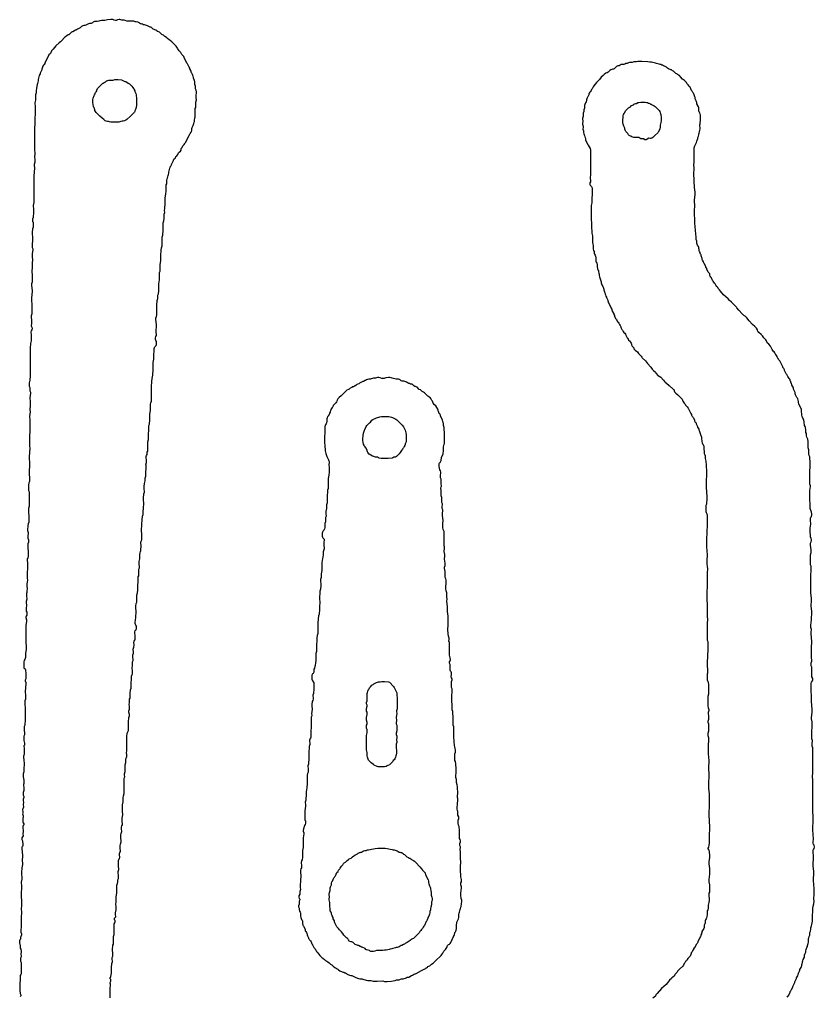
# Model space of a CAD drawing. Header units: metres. Extents: x 0 to 201, y 24 to 297.
# Drawn here: x 53.8 to 110.5, y 63.3 to 133 of the extents above; entities that cross this region are included whole.
import ezdxf

# ---------------------------------------------------------------- set-up
doc = ezdxf.new("R2010")
doc.units = ezdxf.units.M

msp = doc.modelspace()

# ---------------------------------------------------------------- linework, layer by layer
for points in [[(60.261, 63.246), (60.261, 63.394), (60.261, 63.902), (60.283, 64.135), (60.283, 64.22), (60.261, 64.283), (60.261, 64.347), (60.304, 64.431), (60.325, 64.495), (60.304, 64.558), (60.261, 64.601), (60.261, 64.685), (60.304, 64.728), (60.325, 64.77), (60.346, 64.876), (60.367, 65.003), (60.367, 65.384), (60.389, 65.68), (60.431, 65.807), (60.41, 66.04), (60.41, 66.125), (60.452, 66.209), (60.452, 66.4), (60.431, 66.675), (60.452, 66.992), (60.494, 67.077), (60.515, 67.141), (60.515, 67.627), (60.558, 67.754), (60.558, 68.516), (60.6, 68.601), (60.621, 68.665), (60.621, 68.749), (60.579, 68.813), (60.579, 68.919), (60.621, 68.961), (60.664, 69.025), (60.642, 69.215), (60.642, 69.342), (60.664, 69.406), (60.706, 69.511), (60.706, 69.723), (60.664, 69.913), (60.706, 70.062), (60.706, 70.443), (60.748, 70.718), (60.748, 71.289), (60.791, 71.395), (60.812, 71.522), (60.812, 71.649), (60.854, 71.755), (60.854, 71.882), (60.833, 72.242), (60.875, 72.39), (60.854, 72.665), (60.854, 72.75), (60.854, 73.004), (60.854, 73.046), (60.939, 73.194), (60.96, 73.258), (60.939, 73.469), (60.939, 73.533), (60.96, 73.596), (61.002, 73.681), (60.981, 73.935), (60.981, 74.105), (61.002, 74.21), (61.045, 74.358), (61.023, 74.718), (61.023, 74.867), (61.045, 74.951), (61.087, 75.036), (61.108, 75.099), (61.087, 75.29), (61.087, 75.417), (61.108, 75.501), (61.151, 75.586), (61.129, 75.882), (61.129, 76.052), (61.172, 76.285), (61.151, 76.56), (61.151, 76.729), (61.151, 76.941), (61.151, 77.004), (61.193, 77.216), (61.193, 77.512), (61.214, 77.66), (61.256, 77.809), (61.277, 78.084), (61.256, 78.317), (61.256, 78.465), (61.277, 78.909), (61.32, 78.994), (61.299, 79.142), (61.299, 79.227), (61.341, 79.375), (61.341, 79.862), (61.383, 80.031), (61.383, 80.285), (61.426, 80.391), (61.447, 80.454), (61.447, 80.581), (61.426, 80.73), (61.468, 80.835), (61.468, 81.005), (61.447, 81.365), (61.468, 81.915), (61.489, 82.105), (61.51, 82.169), (61.553, 82.254), (61.574, 82.317), (61.574, 82.91), (61.595, 83.227), (61.637, 83.354), (61.637, 83.46), (61.595, 83.608), (61.595, 83.714), (61.637, 83.82), (61.637, 83.989), (61.616, 84.18), (61.658, 84.286), (61.658, 84.54), (61.701, 84.624), (61.701, 84.942), (61.722, 85.217), (61.764, 85.323), (61.764, 85.725), (61.764, 85.788), (61.785, 85.873), (61.785, 86.191), (61.828, 86.296), (61.849, 86.36), (61.849, 86.529), (61.828, 86.783), (61.87, 86.931), (61.87, 87.207), (61.913, 87.312), (61.891, 87.609), (61.891, 87.715), (61.934, 87.82), (61.934, 87.905), (61.913, 88.117), (61.955, 88.244), (61.976, 88.392), (61.976, 88.434), (61.955, 88.582), (61.976, 88.688), (62.018, 88.752), (62.039, 88.815), (62.039, 89.006), (62.018, 89.344), (62.061, 89.429), (62.103, 89.471), (62.124, 89.514), (62.145, 89.577), (62.145, 89.747), (62.103, 89.81), (62.082, 89.874), (62.061, 89.937), (62.061, 90.001), (62.061, 90.064), (62.082, 90.149), (62.103, 90.382), (62.124, 90.763), (62.103, 91.08), (62.103, 91.165), (62.124, 91.355), (62.166, 91.461), (62.166, 91.948), (62.209, 92.117), (62.23, 92.35), (62.23, 92.689), (62.272, 92.858), (62.272, 93.028), (62.272, 93.091), (62.272, 93.154), (62.272, 93.218), (62.272, 93.26), (62.315, 93.345), (62.315, 93.811), (62.357, 93.916), (62.336, 94.255), (62.336, 94.361), (62.378, 94.552), (62.378, 94.848), (62.399, 94.975), (62.442, 95.081), (62.463, 95.144), (62.484, 95.504), (62.463, 95.673), (62.463, 95.737), (62.484, 95.822), (62.526, 95.906), (62.526, 96.033), (62.526, 96.224), (62.526, 96.308), (62.505, 96.562), (62.526, 97.007), (62.547, 97.324), (62.569, 97.599), (62.611, 97.705), (62.611, 97.938), (62.653, 98.15), (62.674, 98.51), (62.653, 98.764), (62.653, 98.87), (62.674, 99.187), (62.717, 99.314), (62.696, 99.589), (62.696, 99.716), (62.717, 99.928), (62.759, 100.118), (62.759, 100.309), (62.801, 100.436), (62.823, 100.563), (62.844, 101.156), (62.844, 101.198), (62.823, 101.261), (62.865, 101.431), (62.865, 101.515), (62.844, 101.854), (62.865, 101.918), (62.907, 102.002), (62.907, 102.15), (62.95, 102.235), (62.95, 102.891), (62.992, 103.06), (62.992, 103.441), (63.034, 103.717), (63.034, 104.055), (63.077, 104.161), (63.098, 104.457), (63.098, 104.86), (63.14, 105.135), (63.14, 105.579), (63.161, 105.685), (63.204, 105.791), (63.225, 106.236), (63.225, 106.828), (63.246, 107.209), (63.267, 107.421), (63.309, 107.654), (63.331, 108.056), (63.331, 108.543), (63.373, 108.797), (63.373, 109.178), (63.415, 109.305), (63.415, 109.559), (63.436, 109.622), (63.458, 109.665), (63.5, 109.728), (63.542, 109.77), (63.563, 109.834), (63.563, 110.045), (63.521, 110.13), (63.5, 110.194), (63.5, 110.321), (63.521, 110.405), (63.563, 110.469), (63.563, 110.553), (63.542, 110.723), (63.563, 111.231), (63.521, 111.633), (63.521, 111.718), (63.563, 111.823), (63.585, 111.95), (63.606, 112.268), (63.606, 112.628), (63.627, 112.966), (63.669, 113.115), (63.669, 113.347), (63.712, 113.453), (63.733, 113.665), (63.733, 114.173), (63.775, 114.448), (63.775, 114.745), (63.796, 114.977), (63.839, 115.062), (63.839, 115.528), (63.881, 115.824), (63.881, 116.184), (63.902, 116.565), (63.923, 116.734), (63.966, 116.882), (63.966, 117.369), (63.987, 117.496), (64.029, 117.623), (64.05, 117.983), (64.05, 118.512), (64.093, 118.66), (64.114, 118.83), (64.114, 119.126), (64.156, 119.253), (64.135, 119.401), (64.177, 119.528), (64.198, 119.888), (64.198, 120.29), (64.241, 120.565), (64.262, 120.798), (64.262, 121.116), (64.262, 121.179), (64.262, 121.221), (64.304, 121.285), (64.304, 121.56), (64.326, 121.645), (64.347, 121.708), (64.389, 121.793), (64.41, 121.878), (64.431, 121.962), (64.453, 122.047), (64.453, 122.132), (64.474, 122.216), (64.495, 122.322), (64.516, 122.407), (64.537, 122.47), (64.558, 122.513), (64.601, 122.555), (64.643, 122.64), (64.643, 122.682), (64.791, 122.957), (64.791, 122.999), (64.812, 123.042), (64.918, 123.148), (64.96, 123.232), (65.024, 123.296), (65.087, 123.38), (65.109, 123.444), (65.151, 123.507), (65.193, 123.55), (65.278, 123.613), (65.32, 123.698), (65.341, 123.761), (65.341, 123.804), (65.363, 123.846), (65.405, 123.888), (65.447, 123.994), (65.553, 124.1), (65.596, 124.164), (65.617, 124.227), (65.659, 124.269), (65.892, 124.756), (65.934, 124.799), (65.955, 124.862), (65.998, 124.904), (66.019, 124.968), (66.061, 125.01), (66.103, 125.095), (66.103, 125.243), (66.125, 125.307), (66.146, 125.37), (66.188, 125.455), (66.209, 125.518), (66.23, 125.603), (66.252, 125.688), (66.273, 125.751), (66.273, 125.857), (66.315, 125.942), (66.336, 126.069), (66.336, 126.661), (66.379, 126.746), (66.379, 127.127), (66.421, 127.296), (66.4, 127.444), (66.4, 127.529), (66.421, 127.847), (66.4, 127.974), (66.358, 128.079), (66.358, 128.249), (66.315, 128.376), (66.315, 128.588), (66.273, 128.651), (66.273, 128.693), (66.23, 128.757), (66.209, 128.82), (66.209, 128.884), (66.188, 128.969), (66.167, 129.032), (66.146, 129.095), (66.103, 129.18), (66.061, 129.222), (66.04, 129.286), (66.04, 129.328), (65.998, 129.392), (65.998, 129.434), (65.955, 129.498), (65.955, 129.54), (65.913, 129.625), (65.871, 129.667), (65.786, 129.857), (65.744, 129.9), (65.553, 130.302), (65.511, 130.365), (65.447, 130.45), (65.384, 130.514), (65.363, 130.577), (65.299, 130.662), (65.193, 130.768), (65.13, 130.852), (65.087, 130.916), (65.066, 130.979), (65.024, 131.043), (64.982, 131.106), (64.664, 131.424), (64.558, 131.508), (64.474, 131.572), (64.368, 131.657), (64.283, 131.72), (64.177, 131.805), (64.072, 131.889), (64.008, 131.911), (63.944, 131.953), (63.796, 132.101), (63.669, 132.165), (63.627, 132.165), (63.585, 132.207), (63.521, 132.249), (63.331, 132.334), (63.288, 132.376), (63.204, 132.44), (63.161, 132.461), (63.119, 132.461), (62.928, 132.567), (62.865, 132.588), (62.78, 132.609), (62.717, 132.63), (62.653, 132.63), (62.59, 132.673), (62.547, 132.673), (62.484, 132.715), (62.442, 132.715), (62.294, 132.8), (62.23, 132.821), (62.124, 132.842), (62.039, 132.842), (61.955, 132.884), (61.849, 132.905), (61.595, 132.884), (61.447, 132.884), (61.341, 132.948), (61.277, 132.969), (61.108, 132.969), (60.96, 133.011), (60.918, 133.011), (60.791, 132.99), (60.685, 132.948), (60.642, 132.948), (60.558, 132.969), (60.452, 133.011), (60.325, 133.011), (60.071, 132.99), (59.88, 132.948), (59.648, 132.948), (59.542, 132.927), (59.457, 132.884), (59.351, 132.863), (59.161, 132.863), (59.097, 132.842), (59.055, 132.821), (59.013, 132.779), (58.97, 132.757), (58.907, 132.736), (58.801, 132.736), (58.716, 132.715), (58.526, 132.609), (58.462, 132.588), (58.399, 132.588), (58.314, 132.567), (58.23, 132.524), (58.124, 132.419), (57.975, 132.355), (57.933, 132.313), (57.87, 132.27), (57.827, 132.249), (57.785, 132.249), (57.594, 132.143), (57.552, 132.143), (57.51, 132.122), (57.319, 131.932), (57.256, 131.911), (57.192, 131.868), (57.087, 131.784), (57.002, 131.72), (56.811, 131.508), (56.727, 131.424), (56.621, 131.36), (56.388, 131.127), (56.303, 131.022), (56.197, 130.895), (56.092, 130.768), (56.07, 130.704), (56.028, 130.662), (56.007, 130.598), (55.901, 130.493), (55.859, 130.429), (55.605, 129.921), (55.605, 129.879), (55.562, 129.794), (55.52, 129.752), (55.478, 129.688), (55.435, 129.603), (55.414, 129.54), (55.393, 129.476), (55.393, 129.434), (55.372, 129.371), (55.266, 129.18), (55.266, 129.138), (55.224, 129.074), (55.203, 129.011), (55.181, 128.926), (55.16, 128.841), (55.139, 128.736), (55.139, 128.63), (55.118, 128.545), (55.076, 128.46), (55.054, 128.376), (55.033, 128.249), (55.012, 128.101), (54.991, 127.953), (54.991, 127.783), (54.949, 127.635), (54.949, 127.55), (54.949, 127.487), (54.949, 127.254), (54.906, 127.063), (54.928, 126.788), (54.928, 126.619), (54.906, 125.624), (54.864, 125.222), (54.864, 123.677), (54.906, 123.529), (54.906, 123.38), (54.864, 123.275), (54.885, 122.978), (54.885, 122.851), (54.843, 122.682), (54.843, 122.618), (54.864, 122.407), (54.822, 121.856), (54.822, 119.973), (54.779, 119.74), (54.8, 119.465), (54.8, 119.274), (54.779, 118.893), (54.737, 118.766), (54.737, 118.618), (54.779, 118.554), (54.779, 118.491), (54.779, 118.427), (54.779, 118.195), (54.737, 118.089), (54.716, 117.835), (54.716, 117.729), (54.737, 117.496), (54.716, 116.755), (54.758, 116.65), (54.758, 116.586), (54.716, 116.332), (54.716, 116.141), (54.737, 115.824), (54.695, 115.718), (54.716, 115.464), (54.716, 115.337), (54.673, 115.062), (54.695, 114.766), (54.695, 114.596), (54.695, 114.342), (54.695, 114.279), (54.652, 114.152), (54.652, 114.046), (54.695, 113.686), (54.695, 113.623), (54.652, 113.157), (54.652, 113.009), (54.673, 112.67), (54.673, 112.078), (54.673, 112.035), (54.631, 111.887), (54.652, 111.485), (54.652, 111.337), (54.631, 111.167), (54.673, 111.061), (54.695, 110.956), (54.673, 110.871), (54.631, 110.807), (54.61, 110.723), (54.61, 110.659), (54.631, 110.575), (54.631, 110.278), (54.631, 110.109), (54.589, 109.918), (54.568, 109.58), (54.568, 109.537), (54.568, 109.135), (54.568, 109.072), (54.568, 108.267), (54.568, 108.183), (54.568, 108.119), (54.568, 107.611), (54.547, 107.294), (54.504, 107.188), (54.483, 107.103), (54.483, 106.87), (54.547, 106.765), (54.547, 106.532), (54.589, 106.447), (54.589, 106.362), (54.547, 106.024), (54.568, 105.749), (54.568, 105.706), (54.568, 105.41), (54.547, 105.241), (54.547, 105.198), (54.568, 105.029), (54.525, 104.69), (54.547, 104.457), (54.547, 104.288), (54.547, 103.844), (54.547, 103.653), (54.504, 103.293), (54.504, 103.251), (54.525, 103.103), (54.504, 102.574), (54.547, 102.447), (54.547, 102.404), (54.504, 102.171), (54.483, 101.769), (54.483, 101.663), (54.525, 101.473), (54.525, 101.367), (54.483, 100.626), (54.504, 100.288), (54.504, 100.076), (54.462, 99.97), (54.441, 99.822), (54.441, 99.42), (54.483, 99.335), (54.483, 98.996), (54.483, 98.467), (54.483, 98.298), (54.441, 98.15), (54.462, 97.303), (54.462, 97.155), (54.419, 97.049), (54.398, 96.922), (54.377, 96.605), (54.377, 96.562), (54.419, 96.435), (54.398, 96.118), (54.398, 96.033), (54.441, 95.906), (54.441, 95.737), (54.398, 95.61), (54.419, 94.784), (54.419, 94.678), (54.398, 94.615), (54.356, 94.552), (54.377, 94.149), (54.377, 94.001), (54.377, 93.768), (54.356, 93.662), (54.356, 93.239), (54.356, 93.197), (54.377, 93.006), (54.356, 92.9), (54.314, 92.752), (54.314, 92.583), (54.356, 92.456), (54.356, 92.392), (54.335, 92.287), (54.335, 92.16), (54.292, 92.075), (54.292, 91.906), (54.314, 91.673), (54.271, 91.504), (54.271, 91.398), (54.292, 91.292), (54.292, 91.228), (54.271, 91.038), (54.271, 90.826), (54.314, 90.742), (54.335, 90.678), (54.335, 90.593), (54.314, 90.53), (54.271, 90.466), (54.25, 90.403), (54.25, 90.361), (54.292, 90.212), (54.292, 90.085), (54.25, 89.831), (54.25, 89.662), (54.25, 89.429), (54.25, 89.26), (54.25, 89.006), (54.25, 88.815), (54.271, 88.096), (54.229, 87.82), (54.229, 87.524), (54.208, 87.439), (54.187, 87.376), (54.144, 87.291), (54.123, 87.207), (54.102, 87.08), (54.102, 86.826), (54.123, 86.783), (54.208, 86.699), (54.229, 86.635), (54.25, 86.339), (54.25, 86), (54.208, 85.894), (54.208, 85.852), (54.25, 85.725), (54.25, 85.662), (54.208, 85.069), (54.229, 84.836), (54.229, 84.794), (54.229, 84.603), (54.229, 84.54), (54.187, 84.413), (54.208, 83.672), (54.208, 83.566), (54.208, 83.185), (54.208, 83.121), (54.187, 82.677), (54.144, 82.592), (54.144, 82.444), (54.166, 82), (54.123, 81.915), (54.123, 81.597), (54.166, 81.407), (54.166, 81.259), (54.123, 81.216), (54.144, 81.026), (54.144, 80.962), (54.144, 80.751), (54.144, 80.603), (54.102, 80.539), (54.081, 80.476), (54.081, 80.37), (54.123, 80.243), (54.144, 79.904), (54.144, 79.798), (54.102, 79.692), (54.102, 79.354), (54.06, 79.227), (54.06, 78.994), (54.102, 78.761), (54.102, 78.592), (54.102, 78.528), (54.081, 78.465), (54.102, 78.168), (54.102, 78.02), (54.06, 77.893), (54.06, 77.703), (54.102, 77.597), (54.102, 77.534), (54.06, 77.406), (54.06, 77.322), (54.081, 77.174), (54.06, 77.025), (54.081, 76.835), (54.038, 76.729), (54.017, 76.666), (54.038, 76.475), (54.038, 76.433), (54.017, 76.369), (54.06, 76.221), (54.038, 75.967), (54.038, 75.798), (54.06, 75.713), (54.102, 75.65), (54.102, 75.586), (54.06, 75.523), (54.038, 75.459), (54.06, 75.078), (54.038, 74.972), (54.038, 74.93), (54.06, 74.803), (53.975, 74.655), (53.975, 74.528), (54.017, 74.443), (54.038, 74.168), (54.038, 74.105), (54.017, 74.041), (53.975, 73.977), (53.975, 73.872), (54.017, 73.406), (54.017, 73.279), (53.996, 73.11), (54.017, 72.75), (53.975, 72.517), (53.954, 72.178), (53.975, 71.713), (53.933, 71.501), (53.954, 71.205), (53.954, 71.056), (53.911, 70.739), (53.911, 70.464), (53.954, 70.168), (53.954, 70.019), (53.954, 69.765), (53.933, 69.659), (53.933, 69.596), (53.954, 69.363), (53.911, 68.982), (53.911, 68.855), (53.933, 68.622), (53.933, 68.368), (53.933, 68.263), (53.89, 68.114), (53.89, 67.924), (53.954, 67.818), (53.954, 67.733), (53.933, 67.67), (53.89, 67.606), (53.869, 67.543), (53.869, 67.437), (53.827, 67.373), (53.806, 67.31), (53.806, 67.162), (53.827, 67.056), (53.848, 66.992), (53.848, 66.929), (53.848, 66.781), (53.89, 66.717), (53.911, 66.548), (53.89, 66.336), (53.911, 66.23), (53.911, 66.167), (53.869, 66.061), (53.869, 65.849), (53.911, 65.765), (53.911, 65.532), (53.911, 65.045), (53.911, 64.96), (53.89, 64.897), (53.848, 64.834), (53.827, 63.966), (53.827, 63.754), (53.848, 63.563), (53.89, 63.458), (53.89, 63.394), (53.848, 63.331)], [(108.543, 63.288), (108.585, 63.352), (108.627, 63.394), (108.754, 63.648), (108.754, 63.691), (108.797, 63.733), (108.818, 63.796), (108.86, 63.839), (108.945, 64.008), (108.945, 64.05), (109.072, 64.283), (109.093, 64.347), (109.093, 64.389), (109.22, 64.622), (109.22, 64.664), (109.305, 64.812), (109.326, 64.897), (109.326, 64.939), (109.347, 65.003), (109.432, 65.151), (109.453, 65.215), (109.453, 65.257), (109.537, 65.405), (109.559, 65.468), (109.58, 65.553), (109.601, 65.617), (109.622, 65.68), (109.643, 65.744), (109.643, 65.807), (109.665, 65.892), (109.686, 65.977), (109.728, 66.04), (109.728, 66.082), (109.77, 66.146), (109.791, 66.209), (109.791, 66.294), (109.813, 66.358), (109.855, 66.442), (109.876, 66.506), (109.876, 66.59), (109.897, 66.696), (109.918, 66.76), (109.94, 66.823), (109.982, 66.908), (110.003, 66.971), (110.024, 67.056), (110.045, 67.12), (110.067, 67.204), (110.067, 67.458), (110.088, 67.522), (110.109, 67.606), (110.151, 67.712), (110.172, 67.797), (110.172, 67.903), (110.215, 68.008), (110.236, 68.135), (110.236, 68.241), (110.278, 68.368), (110.299, 68.474), (110.321, 68.601), (110.342, 68.707), (110.342, 69.151), (110.384, 69.363), (110.384, 69.617), (110.405, 69.787), (110.448, 69.956), (110.469, 70.168), (110.448, 70.273), (110.448, 70.337), (110.469, 70.612), (110.469, 70.993), (110.469, 71.035), (110.426, 71.607), (110.448, 72.2), (110.448, 72.284), (110.405, 72.644), (110.405, 72.75), (110.426, 73.194), (110.405, 73.766), (110.426, 73.829), (110.469, 73.893), (110.49, 73.999), (110.469, 74.126), (110.426, 74.189), (110.405, 74.274), (110.405, 74.38), (110.426, 74.549), (110.384, 75.226), (110.384, 75.374), (110.405, 75.84), (110.363, 76.856), (110.363, 77.025), (110.384, 78.74), (110.342, 79.058), (110.363, 79.269), (110.363, 79.439), (110.363, 79.883), (110.363, 80.031), (110.363, 80.666), (110.363, 81.068), (110.321, 81.195), (110.321, 81.322), (110.342, 81.597), (110.299, 81.724), (110.299, 81.873), (110.321, 82.931), (110.278, 83.143), (110.278, 83.227), (110.321, 83.587), (110.321, 83.841), (110.278, 84.37), (110.257, 85.513), (110.257, 85.662), (110.278, 85.746), (110.342, 85.852), (110.363, 85.915), (110.363, 86.021), (110.299, 86.127), (110.299, 86.826), (110.257, 86.931), (110.257, 87.122), (110.299, 87.249), (110.299, 87.334), (110.278, 87.524), (110.278, 88.138), (110.278, 88.201), (110.299, 88.667), (110.257, 89.196), (110.257, 89.323), (110.278, 89.514), (110.236, 89.662), (110.236, 89.81), (110.278, 90.212), (110.299, 90.763), (110.299, 90.826), (110.257, 91.165), (110.278, 91.609), (110.278, 91.715), (110.236, 92.117), (110.236, 92.35), (110.236, 92.922), (110.236, 93.07), (110.257, 94.022), (110.215, 94.128), (110.215, 94.319), (110.215, 94.742), (110.215, 94.827), (110.257, 94.996), (110.257, 95.186), (110.215, 95.525), (110.215, 95.673), (110.257, 95.758), (110.278, 95.864), (110.278, 95.906), (110.257, 96.012), (110.215, 96.118), (110.194, 96.562), (110.194, 96.732), (110.236, 97.028), (110.215, 97.303), (110.215, 97.451), (110.236, 97.515), (110.278, 97.578), (110.299, 97.684), (110.299, 97.769), (110.278, 97.875), (110.257, 97.959), (110.215, 98.065), (110.194, 98.15), (110.172, 99.102), (110.172, 99.42), (110.215, 99.716), (110.215, 99.758), (110.172, 99.885), (110.172, 100.478), (110.194, 101.452), (110.172, 101.748), (110.151, 101.833), (110.109, 101.918), (110.088, 102.044), (110.088, 102.32), (110.045, 102.468), (110.045, 102.912), (110.024, 103.082), (109.94, 103.23), (109.918, 103.314), (109.918, 103.484), (109.876, 103.569), (109.876, 103.759), (109.855, 103.907), (109.834, 103.992), (109.791, 104.055), (109.77, 104.14), (109.749, 104.225), (109.749, 104.331), (109.728, 104.436), (109.707, 104.521), (109.665, 104.584), (109.643, 104.648), (109.622, 104.712), (109.601, 104.796), (109.58, 104.881), (109.559, 105.029), (109.559, 105.198), (109.537, 105.262), (109.389, 105.537), (109.368, 105.6), (109.347, 105.706), (109.347, 105.77), (109.326, 105.876), (109.305, 105.96), (109.284, 106.003), (109.241, 106.045), (109.22, 106.108), (109.178, 106.151), (109.135, 106.236), (109.114, 106.32), (109.114, 106.405), (109.093, 106.468), (108.987, 106.659), (108.987, 106.722), (108.966, 106.786), (108.881, 106.934), (108.881, 106.976), (108.86, 107.04), (108.797, 107.146), (108.797, 107.188), (108.754, 107.251), (108.754, 107.294), (108.733, 107.357), (108.691, 107.421), (108.627, 107.484), (108.585, 107.548), (108.522, 107.696), (108.479, 107.738), (108.352, 107.992), (108.352, 108.035), (108.31, 108.119), (108.267, 108.162), (108.246, 108.204), (108.246, 108.246), (108.077, 108.585), (108.013, 108.67), (107.971, 108.712), (107.929, 108.775), (107.908, 108.839), (107.865, 108.881), (107.823, 108.987), (107.781, 109.051), (107.738, 109.114), (107.696, 109.178), (107.654, 109.241), (107.611, 109.305), (107.548, 109.368), (107.463, 109.474), (107.357, 109.707), (107.23, 109.855), (107.124, 109.961), (107.061, 110.109), (107.019, 110.172), (106.87, 110.321), (106.786, 110.448), (106.701, 110.553), (106.532, 110.702), (106.447, 110.786), (106.426, 110.829), (106.426, 110.871), (106.362, 110.998), (106.236, 111.125), (106.066, 111.273), (105.833, 111.527), (105.664, 111.739), (105.537, 111.866), (105.452, 111.908), (105.346, 112.014), (105.093, 112.289), (104.965, 112.459), (104.923, 112.501), (104.669, 112.755), (104.563, 112.861), (104.415, 113.009), (104.331, 113.093), (104.013, 113.39), (103.78, 113.644), (103.717, 113.728), (103.632, 113.834), (103.59, 113.898), (103.526, 113.983), (103.463, 114.067), (103.399, 114.152), (103.357, 114.215), (103.314, 114.279), (103.272, 114.342), (103.23, 114.406), (103.145, 114.596), (103.103, 114.639), (103.06, 114.702), (103.039, 114.766), (103.039, 114.808), (103.018, 114.871), (102.976, 114.935), (102.912, 114.998), (102.806, 115.21), (102.806, 115.252), (102.743, 115.358), (102.743, 115.401), (102.637, 115.612), (102.595, 115.655), (102.574, 115.697), (102.574, 115.739), (102.51, 115.845), (102.489, 115.909), (102.489, 115.972), (102.468, 116.036), (102.425, 116.099), (102.404, 116.163), (102.404, 116.226), (102.362, 116.29), (102.341, 116.353), (102.341, 116.395), (102.298, 116.459), (102.277, 116.522), (102.277, 116.607), (102.256, 116.692), (102.235, 116.755), (102.214, 116.819), (102.15, 116.925), (102.129, 116.988), (102.108, 117.073), (102.108, 117.2), (102.066, 117.327), (102.066, 117.517), (102.023, 117.708), (102.002, 117.983), (101.981, 118.237), (101.96, 118.512), (101.939, 119.359), (101.96, 119.761), (101.939, 120.057), (101.939, 120.121), (101.981, 120.523), (101.981, 120.692), (101.939, 121.031), (101.918, 121.475), (101.896, 122.068), (101.918, 122.322), (101.918, 122.428), (101.896, 122.64), (101.918, 122.809), (101.918, 122.873), (101.918, 123.063), (101.918, 123.126), (101.918, 123.296), (101.918, 123.677), (101.918, 123.867), (101.939, 123.931), (101.96, 123.994), (102.066, 124.185), (102.087, 124.248), (102.108, 124.333), (102.129, 124.397), (102.15, 124.46), (102.171, 124.523), (102.171, 124.608), (102.214, 124.693), (102.235, 124.778), (102.256, 124.841), (102.277, 124.904), (102.298, 125.01), (102.32, 125.116), (102.341, 125.222), (102.341, 125.285), (102.32, 125.434), (102.32, 125.497), (102.341, 125.582), (102.362, 125.878), (102.362, 126.196), (102.341, 126.28), (102.32, 126.344), (102.277, 126.428), (102.256, 126.492), (102.235, 126.577), (102.235, 126.725), (102.214, 126.788), (102.15, 126.894), (102.15, 126.936), (102.108, 127), (102.108, 127.085), (102.087, 127.148), (102.066, 127.212), (101.981, 127.36), (101.981, 127.444), (101.96, 127.508), (101.939, 127.572), (101.918, 127.635), (101.854, 127.762), (101.812, 127.804), (101.769, 127.91), (101.727, 127.953), (101.621, 128.185), (101.558, 128.27), (101.494, 128.355), (101.388, 128.46), (101.367, 128.524), (101.219, 128.672), (101.092, 128.757), (100.944, 128.926), (100.859, 129.011), (100.796, 129.053), (100.732, 129.095), (100.669, 129.138), (100.605, 129.159), (100.436, 129.328), (100.372, 129.35), (100.33, 129.392), (100.288, 129.413), (100.245, 129.413), (100.076, 129.498), (100.013, 129.54), (99.949, 129.603), (99.885, 129.646), (99.758, 129.709), (99.716, 129.709), (99.653, 129.752), (99.61, 129.752), (99.547, 129.794), (99.483, 129.815), (99.42, 129.836), (99.314, 129.857), (99.229, 129.879), (99.145, 129.9), (99.06, 129.921), (98.975, 129.942), (98.87, 129.963), (98.742, 129.963), (98.615, 130.006), (98.192, 130.027), (97.896, 130.027), (97.811, 129.984), (97.599, 129.984), (97.494, 129.942), (97.303, 129.942), (97.218, 129.921), (97.134, 129.879), (97.049, 129.879), (96.965, 129.836), (96.901, 129.815), (96.816, 129.815), (96.71, 129.794), (96.562, 129.709), (96.478, 129.709), (96.414, 129.688), (96.372, 129.667), (96.203, 129.498), (96.16, 129.476), (96.097, 129.476), (96.033, 129.455), (95.97, 129.413), (95.906, 129.371), (95.843, 129.328), (95.779, 129.265), (95.716, 129.222), (95.61, 129.18), (95.504, 129.095), (95.419, 129.032), (95.292, 128.905), (95.165, 128.736), (94.954, 128.524), (94.848, 128.397), (94.763, 128.291), (94.7, 128.207), (94.636, 128.058), (94.594, 128.016), (94.573, 127.953), (94.53, 127.889), (94.467, 127.825), (94.424, 127.762), (94.403, 127.698), (94.403, 127.635), (94.34, 127.508), (94.297, 127.466), (94.276, 127.423), (94.255, 127.36), (94.234, 127.296), (94.234, 127.233), (94.213, 127.148), (94.171, 127.063), (94.128, 127.021), (94.107, 126.958), (94.086, 126.873), (94.086, 126.682), (94.043, 126.577), (94.043, 126.45), (94.001, 126.344), (94.001, 126.111), (93.959, 125.963), (93.98, 125.751), (93.959, 125.624), (93.959, 125.561), (94.001, 125.391), (94.001, 125.328), (93.98, 125.201), (94.022, 125.074), (94.022, 124.947), (94.043, 124.862), (94.065, 124.799), (94.086, 124.735), (94.107, 124.65), (94.128, 124.587), (94.171, 124.502), (94.171, 124.439), (94.192, 124.354), (94.319, 124.1), (94.361, 124.058), (94.488, 123.804), (94.509, 123.698), (94.53, 122.788), (94.53, 122.661), (94.53, 122.005), (94.53, 121.962), (94.488, 121.73), (94.488, 121.687), (94.53, 121.539), (94.509, 121.433), (94.467, 121.37), (94.467, 121.243), (94.488, 121.2), (94.594, 121.094), (94.615, 121.052), (94.636, 120.946), (94.636, 120.862), (94.615, 119.93), (94.573, 119.74), (94.573, 118.957), (94.594, 118.3), (94.615, 117.771), (94.657, 117.581), (94.657, 117.115), (94.678, 116.988), (94.721, 116.903), (94.721, 116.628), (94.742, 116.544), (94.784, 116.48), (94.784, 116.353), (94.805, 116.269), (94.848, 116.205), (94.869, 116.141), (94.89, 116.014), (94.89, 115.845), (94.911, 115.76), (94.932, 115.697), (94.975, 115.633), (94.996, 115.549), (94.996, 115.401), (95.017, 115.231), (95.038, 115.168), (95.081, 115.104), (95.102, 115.02), (95.123, 114.935), (95.144, 114.85), (95.144, 114.766), (95.165, 114.66), (95.186, 114.596), (95.208, 114.512), (95.229, 114.448), (95.25, 114.385), (95.292, 114.3), (95.292, 114.236), (95.313, 114.152), (95.335, 114.088), (95.398, 113.983), (95.419, 113.919), (95.441, 113.855), (95.462, 113.792), (95.462, 113.728), (95.483, 113.665), (95.525, 113.602), (95.525, 113.559), (95.567, 113.474), (95.567, 113.432), (95.589, 113.369), (95.61, 113.284), (95.652, 113.221), (95.652, 113.178), (95.758, 112.988), (95.758, 112.945), (95.779, 112.882), (95.8, 112.818), (95.97, 112.501), (95.97, 112.459), (96.033, 112.353), (96.033, 112.31), (96.075, 112.247), (96.075, 112.204), (96.181, 112.014), (96.181, 111.972), (96.224, 111.908), (96.224, 111.866), (96.308, 111.697), (96.351, 111.654), (96.372, 111.591), (96.414, 111.527), (96.456, 111.464), (96.499, 111.421), (96.541, 111.358), (96.584, 111.252), (96.647, 111.188), (96.689, 111.104), (96.689, 111.061), (96.71, 110.998), (96.753, 110.913), (96.795, 110.85), (96.859, 110.765), (96.901, 110.702), (96.965, 110.638), (97.007, 110.575), (97.049, 110.511), (97.134, 110.321), (97.176, 110.278), (97.197, 110.215), (97.24, 110.151), (97.303, 110.088), (97.367, 110.003), (97.409, 109.94), (97.451, 109.855), (97.451, 109.813), (97.494, 109.728), (97.557, 109.643), (97.599, 109.601), (97.621, 109.537), (97.663, 109.474), (97.705, 109.432), (97.811, 109.368), (97.875, 109.305), (97.938, 109.199), (98.002, 109.135), (98.044, 109.093), (98.129, 109.008), (98.171, 108.924), (98.213, 108.881), (98.446, 108.67), (98.51, 108.585), (98.573, 108.479), (98.827, 108.225), (98.87, 108.141), (98.912, 108.077), (99.018, 107.971), (99.145, 107.865), (99.187, 107.781), (99.356, 107.611), (99.42, 107.569), (99.526, 107.505), (99.737, 107.294), (99.801, 107.188), (99.843, 107.146), (99.949, 107.082), (100.139, 106.913), (100.415, 106.659), (100.457, 106.617), (100.52, 106.468), (100.605, 106.362), (100.753, 106.236), (100.796, 106.193), (100.965, 106.024), (101.05, 105.939), (101.092, 105.876), (101.092, 105.833), (101.113, 105.791), (101.156, 105.727), (101.198, 105.664), (101.261, 105.579), (101.304, 105.516), (101.346, 105.452), (101.409, 105.389), (101.473, 105.304), (101.515, 105.241), (101.642, 104.965), (101.685, 104.923), (101.727, 104.838), (101.727, 104.796), (101.748, 104.754), (101.79, 104.712), (101.812, 104.648), (101.854, 104.606), (101.939, 104.436), (101.939, 104.394), (101.981, 104.309), (102.023, 104.267), (102.044, 104.225), (102.044, 104.182), (102.15, 103.992), (102.15, 103.95), (102.235, 103.801), (102.235, 103.759), (102.277, 103.695), (102.298, 103.632), (102.32, 103.569), (102.341, 103.484), (102.362, 103.42), (102.383, 103.357), (102.404, 103.293), (102.425, 103.23), (102.425, 103.082), (102.447, 102.997), (102.468, 102.912), (102.489, 102.828), (102.51, 102.764), (102.552, 102.701), (102.574, 102.637), (102.595, 102.574), (102.595, 102.362), (102.637, 102.214), (102.637, 102.066), (102.679, 101.96), (102.701, 101.896), (102.701, 101.706), (102.743, 101.515), (102.764, 101.219), (102.785, 100.753), (102.764, 99.907), (102.764, 99.632), (102.806, 98.996), (102.806, 98.87), (102.785, 98.446), (102.743, 98.361), (102.743, 97.917), (102.764, 97.853), (102.806, 97.769), (102.828, 97.642), (102.828, 97.472), (102.828, 97.197), (102.828, 96.986), (102.785, 95.927), (102.785, 95.398), (102.828, 94.827), (102.806, 94.424), (102.806, 94.213), (102.828, 93.98), (102.87, 93.853), (102.87, 93.79), (102.828, 93.599), (102.849, 92.668), (102.849, 92.477), (102.806, 92.287), (102.806, 91.525), (102.849, 91.419), (102.828, 91.186), (102.828, 91.059), (102.828, 90.551), (102.828, 90.445), (102.87, 90.233), (102.828, 89.958), (102.828, 89.831), (102.849, 88.752), (102.891, 88.646), (102.891, 88.519), (102.891, 88.286), (102.891, 88.18), (102.87, 87.545), (102.87, 87.482), (102.849, 87.27), (102.849, 87.185), (102.87, 86.402), (102.828, 86.318), (102.828, 86), (102.849, 85.915), (102.891, 85.81), (102.912, 85.746), (102.933, 85.556), (102.933, 84.9), (102.891, 84.73), (102.891, 84.519), (102.891, 84.201), (102.891, 84.074), (102.912, 83.926), (102.955, 83.799), (102.955, 83.735), (102.912, 83.587), (102.933, 83.248), (102.933, 83.1), (102.891, 82.952), (102.891, 82.91), (102.933, 82.783), (102.933, 82.677), (102.933, 82.359), (102.933, 82.254), (102.891, 82.084), (102.891, 81.957), (102.933, 81.809), (102.933, 81.597), (102.912, 81.28), (102.912, 80.751), (102.912, 80.645), (102.955, 80.179), (102.933, 79.629), (102.933, 79.481), (102.955, 79.311), (102.955, 78.952), (102.933, 78.677), (102.933, 78.634), (102.933, 78.38), (102.933, 78.19), (102.976, 77.766), (102.976, 77.66), (102.976, 77.301), (102.976, 77.216), (102.955, 76.136), (102.976, 76.01), (102.976, 75.946), (102.997, 75.332), (102.997, 75.226), (102.976, 74.93), (102.976, 74.867), (102.976, 74.253), (102.955, 74.126), (102.933, 73.999), (102.891, 73.914), (102.891, 73.872), (102.955, 73.766), (102.976, 73.681), (102.997, 73.364), (102.997, 73.258), (102.955, 72.94), (102.955, 72.792), (102.997, 72.475), (102.997, 72.051), (102.955, 71.692), (102.955, 71.522), (102.997, 71.311), (102.997, 71.162), (102.997, 70.93), (102.997, 70.781), (102.955, 70.697), (102.955, 70.612), (102.976, 70.21), (102.955, 70.04), (102.912, 69.85), (102.912, 69.575), (102.891, 69.511), (102.849, 69.448), (102.828, 69.384), (102.828, 69.194), (102.806, 69.046), (102.785, 68.94), (102.764, 68.876), (102.722, 68.813), (102.701, 68.749), (102.701, 68.58), (102.679, 68.516), (102.637, 68.432), (102.637, 68.347), (102.616, 68.263), (102.595, 68.199), (102.468, 67.966), (102.447, 67.903), (102.425, 67.839), (102.425, 67.797), (102.383, 67.733), (102.383, 67.67), (102.362, 67.606), (102.32, 67.543), (102.32, 67.501), (102.277, 67.458), (102.171, 67.246), (102.171, 67.204), (102.129, 67.12), (102.044, 67.035), (101.96, 66.844), (101.918, 66.802), (101.875, 66.739), (101.854, 66.675), (101.812, 66.633), (101.769, 66.527), (101.727, 66.484), (101.706, 66.442), (101.706, 66.4), (101.685, 66.336), (101.621, 66.209), (101.452, 66.04), (101.409, 65.977), (101.367, 65.892), (101.304, 65.828), (101.24, 65.744), (101.198, 65.68), (101.156, 65.574), (101.113, 65.511), (100.859, 65.278), (100.732, 65.151), (100.69, 65.066), (100.542, 64.918), (100.499, 64.812), (100.394, 64.706), (100.33, 64.664), (100.288, 64.622), (100.161, 64.495), (100.013, 64.304), (99.907, 64.198), (99.589, 63.902), (99.272, 63.563), (99.187, 63.458), (99.145, 63.373), (98.975, 63.225)]]:
    msp.add_lwpolyline(points)
for points in [[(60.6, 128.736), (60.833, 128.736), (61.066, 128.714), (61.129, 128.693), (61.214, 128.651), (61.256, 128.609), (61.32, 128.588), (61.383, 128.588), (61.468, 128.545), (61.553, 128.482), (61.637, 128.418), (61.764, 128.312), (61.807, 128.27), (61.891, 128.164), (61.934, 128.101), (61.976, 128.037), (61.976, 127.995), (62.018, 127.931), (62.018, 127.889), (62.103, 127.741), (62.124, 127.635), (62.145, 127.36), (62.145, 126.894), (62.124, 126.746), (62.103, 126.661), (62.082, 126.598), (62.018, 126.492), (62.018, 126.45), (61.997, 126.407), (61.722, 126.132), (61.447, 125.878), (61.383, 125.836), (61.299, 125.793), (61.193, 125.772), (61.129, 125.772), (61.023, 125.751), (60.96, 125.709), (60.896, 125.688), (60.304, 125.688), (60.219, 125.709), (60.156, 125.73), (60.071, 125.751), (59.986, 125.772), (59.923, 125.793), (59.817, 125.878), (59.69, 125.984), (59.542, 126.111), (59.267, 126.386), (59.224, 126.45), (59.182, 126.534), (59.182, 126.577), (59.14, 126.64), (59.14, 126.682), (59.097, 126.746), (59.076, 126.809), (59.055, 126.958), (59.034, 127.085), (59.034, 127.317), (59.055, 127.402), (59.076, 127.466), (59.097, 127.529), (59.118, 127.593), (59.161, 127.635), (59.203, 127.72), (59.203, 127.762), (59.224, 127.804), (59.267, 127.847), (59.309, 127.931), (59.309, 127.974), (59.372, 128.101), (59.711, 128.439), (59.775, 128.482), (59.838, 128.524), (59.902, 128.545), (59.944, 128.588), (60.008, 128.63), (60.092, 128.672), (60.177, 128.693), (60.473, 128.693)], [(98.108, 127.127), (98.15, 127.127), (98.361, 127.127), (98.425, 127.127), (98.51, 127.106), (98.573, 127.085), (98.637, 127.042), (98.679, 127.042), (98.742, 127.021), (98.806, 126.979), (98.848, 126.979), (98.912, 126.936), (98.954, 126.894), (99.06, 126.852), (99.123, 126.809), (99.356, 126.598), (99.42, 126.534), (99.462, 126.45), (99.483, 126.365), (99.504, 126.301), (99.526, 126.238), (99.547, 126.174), (99.568, 126.069), (99.568, 125.815), (99.547, 125.666), (99.504, 125.582), (99.483, 125.476), (99.483, 125.349), (99.462, 125.201), (99.356, 124.989), (99.314, 124.926), (99.102, 124.735), (98.975, 124.587), (98.891, 124.545), (98.827, 124.523), (98.764, 124.523), (98.679, 124.545), (98.489, 124.439), (98.404, 124.439), (98.298, 124.502), (98.108, 124.502), (97.959, 124.587), (97.896, 124.608), (97.599, 124.608), (97.536, 124.629), (97.472, 124.65), (97.409, 124.693), (97.367, 124.693), (97.282, 124.735), (97.218, 124.799), (97.176, 124.883), (97.028, 125.031), (96.986, 125.116), (96.965, 125.201), (96.965, 125.264), (96.922, 125.349), (96.901, 125.412), (96.88, 125.476), (96.859, 125.561), (96.837, 125.666), (96.837, 125.73), (96.859, 126.153), (96.88, 126.238), (96.922, 126.301), (96.922, 126.344), (96.965, 126.386), (97.007, 126.492), (97.218, 126.704), (97.282, 126.746), (97.367, 126.788), (97.451, 126.873), (97.515, 126.915), (97.578, 126.936), (97.621, 126.979), (97.684, 127), (97.748, 127.021), (97.79, 127.021), (97.896, 127.085), (97.959, 127.106)], [(79.333, 107.484), (79.184, 107.442), (79.036, 107.442), (78.973, 107.421), (78.888, 107.379), (78.825, 107.357), (78.719, 107.357), (78.613, 107.336), (78.549, 107.315), (78.486, 107.273), (78.444, 107.273), (78.338, 107.209), (78.296, 107.209), (78.041, 107.082), (77.999, 107.04), (77.851, 106.976), (77.809, 106.934), (77.724, 106.87), (77.682, 106.87), (77.618, 106.828), (77.576, 106.828), (77.534, 106.807), (77.491, 106.765), (77.385, 106.722), (77.301, 106.659), (77.258, 106.617), (77.153, 106.574), (77.004, 106.447), (76.877, 106.32), (76.75, 106.172), (76.602, 106.066), (76.496, 105.96), (76.454, 105.876), (76.454, 105.833), (76.412, 105.749), (76.369, 105.685), (76.179, 105.495), (76.136, 105.389), (76.094, 105.346), (76.052, 105.283), (76.01, 105.198), (76.01, 105.156), (75.946, 105.05), (75.946, 105.008), (75.904, 104.944), (75.904, 104.902), (75.819, 104.733), (75.777, 104.69), (75.734, 104.606), (75.713, 104.542), (75.713, 104.373), (75.692, 104.246), (75.671, 104.182), (75.607, 104.076), (75.586, 103.971), (75.565, 103.844), (75.565, 103.738), (75.586, 103.59), (75.544, 103.209), (75.544, 102.933), (75.565, 102.51), (75.607, 102.404), (75.607, 102.256), (75.629, 102.15), (75.65, 102.066), (75.671, 101.981), (75.692, 101.918), (75.713, 101.854), (75.734, 101.79), (75.84, 101.6), (75.861, 101.537), (75.882, 101.452), (75.861, 101.219), (75.882, 101.092), (75.882, 101.028), (75.882, 100.796), (75.882, 100.753), (75.861, 100.52), (75.819, 100.288), (75.819, 99.78), (75.819, 99.716), (75.819, 99.568), (75.777, 99.441), (75.777, 99.272), (75.734, 99.102), (75.734, 98.552), (75.692, 98.404), (75.692, 98.129), (75.65, 97.917), (75.65, 97.79), (75.671, 97.599), (75.629, 97.494), (75.629, 97.197), (75.586, 97.07), (75.586, 96.901), (75.565, 96.795), (75.544, 96.689), (75.523, 96.626), (75.501, 96.584), (75.459, 96.541), (75.417, 96.456), (75.396, 96.393), (75.396, 96.16), (75.417, 96.097), (75.438, 96.054), (75.48, 96.012), (75.523, 95.948), (75.501, 95.673), (75.501, 95.567), (75.523, 95.271), (75.501, 95.186), (75.459, 95.059), (75.459, 94.827), (75.438, 94.7), (75.417, 94.552), (75.374, 94.467), (75.353, 94.276), (75.353, 93.726), (75.311, 93.472), (75.311, 93.218), (75.269, 93.07), (75.269, 92.985), (75.269, 92.922), (75.29, 92.816), (75.29, 92.647), (75.269, 92.392), (75.226, 92.244), (75.205, 91.673), (75.226, 91.482), (75.226, 91.355), (75.184, 91.228), (75.184, 90.932), (75.163, 90.614), (75.12, 90.487), (75.099, 90.276), (75.078, 89.958), (75.078, 89.218), (75.036, 89.09), (75.015, 88.921), (75.015, 88.625), (74.972, 88.477), (74.972, 88.392), (74.993, 88.18), (74.972, 87.947), (74.93, 87.799), (74.93, 87.312), (74.909, 87.122), (74.888, 86.953), (74.867, 86.868), (74.845, 86.762), (74.803, 86.677), (74.782, 86.593), (74.782, 86.466), (74.739, 86.381), (74.697, 86.339), (74.655, 86.254), (74.655, 85.958), (74.676, 85.894), (74.782, 85.704), (74.782, 85.64), (74.782, 85.577), (74.782, 85.492), (74.782, 85.429), (74.782, 85.281), (74.761, 84.942), (74.718, 84.836), (74.739, 84.582), (74.739, 84.54), (74.718, 84.455), (74.676, 84.37), (74.655, 84.159), (74.655, 84.053), (74.676, 83.82), (74.634, 83.502), (74.655, 83.397), (74.655, 83.354), (74.612, 83.248), (74.591, 82.995), (74.591, 82.91), (74.612, 82.55), (74.57, 82.254), (74.57, 81.83), (74.549, 81.767), (74.507, 81.682), (74.486, 81.619), (74.507, 81.343), (74.507, 81.301), (74.464, 81.174), (74.443, 80.687), (74.443, 80.222), (74.422, 80.052), (74.401, 79.904), (74.358, 79.798), (74.38, 79.544), (74.38, 79.333), (74.337, 79.248), (74.316, 79.121), (74.316, 78.528), (74.295, 78.211), (74.253, 77.936), (74.253, 77.639), (74.21, 77.491), (74.21, 77.343), (74.168, 77.195), (74.189, 77.004), (74.189, 76.92), (74.147, 76.581), (74.147, 76.052), (74.147, 75.988), (74.147, 75.925), (74.189, 75.861), (74.189, 75.819), (74.189, 75.755), (74.189, 75.692), (74.168, 75.607), (74.126, 75.544), (74.105, 75.48), (74.083, 75.374), (74.062, 75.29), (74.041, 75.184), (74.041, 75.12), (74.083, 75.015), (74.083, 74.93), (74.062, 74.803), (74.02, 74.655), (74.02, 73.956), (73.977, 73.745), (73.977, 73.279), (73.956, 73.088), (73.914, 73.025), (73.893, 72.898), (73.914, 72.665), (73.914, 72.517), (73.872, 72.432), (73.85, 72.348), (73.85, 72.284), (73.872, 71.861), (73.829, 71.67), (73.808, 71.183), (73.808, 71.12), (73.829, 70.972), (73.787, 70.824), (73.787, 70.633), (73.724, 70.527), (73.724, 70.421), (73.745, 70.337), (73.787, 70.273), (73.787, 70.231), (73.745, 70.146), (73.745, 69.913), (73.702, 69.808), (73.702, 69.744), (73.745, 69.638), (73.745, 69.532), (73.766, 69.427), (73.808, 69.363), (73.829, 69.3), (73.829, 69.151), (73.85, 69.067), (73.872, 68.982), (73.893, 68.897), (73.914, 68.834), (73.956, 68.77), (73.977, 68.707), (73.977, 68.538), (73.999, 68.432), (74.02, 68.389), (74.062, 68.347), (74.147, 68.178), (74.168, 68.114), (74.168, 68.03), (74.21, 67.966), (74.274, 67.903), (74.295, 67.839), (74.316, 67.776), (74.316, 67.733), (74.337, 67.67), (74.422, 67.522), (74.422, 67.479), (74.464, 67.437), (74.486, 67.373), (74.549, 67.31), (74.591, 67.246), (74.655, 67.098), (74.697, 67.056), (74.697, 67.014), (74.761, 66.887), (74.803, 66.823), (74.888, 66.739), (74.909, 66.675), (74.951, 66.611), (74.993, 66.548), (75.078, 66.463), (75.12, 66.379), (75.226, 66.252), (75.353, 66.125), (75.438, 66.061), (75.544, 65.977), (75.629, 65.913), (75.713, 65.849), (75.798, 65.807), (75.882, 65.744), (75.988, 65.638), (76.073, 65.596), (76.158, 65.511), (76.285, 65.405), (76.391, 65.363), (76.454, 65.32), (76.496, 65.278), (76.56, 65.236), (76.644, 65.172), (76.814, 65.087), (76.877, 65.066), (76.941, 65.066), (77.004, 65.024), (77.047, 65.024), (77.131, 64.982), (77.174, 64.939), (77.343, 64.855), (77.428, 64.834), (77.512, 64.834), (77.787, 64.685), (77.851, 64.664), (77.915, 64.643), (77.978, 64.622), (78.063, 64.601), (78.232, 64.601), (78.296, 64.579), (78.359, 64.558), (78.444, 64.516), (78.528, 64.495), (78.634, 64.474), (78.867, 64.474), (79.015, 64.431), (79.311, 64.431), (79.714, 64.453), (79.819, 64.41), (80.01, 64.41), (80.328, 64.431), (80.454, 64.453), (80.581, 64.474), (80.687, 64.516), (80.793, 64.516), (80.878, 64.537), (80.962, 64.579), (81.047, 64.601), (81.153, 64.601), (81.238, 64.622), (81.322, 64.643), (81.386, 64.664), (81.449, 64.706), (81.492, 64.706), (81.555, 64.728), (81.746, 64.834), (81.788, 64.834), (81.83, 64.855), (81.894, 64.897), (81.936, 64.939), (82, 64.96), (82.042, 64.96), (82.338, 65.109), (82.381, 65.151), (82.656, 65.278), (82.719, 65.32), (82.762, 65.363), (82.825, 65.384), (82.889, 65.426), (82.931, 65.468), (82.995, 65.49), (83.058, 65.532), (83.185, 65.638), (83.291, 65.722), (83.545, 65.955), (83.799, 66.188), (83.883, 66.273), (83.926, 66.336), (83.989, 66.421), (84.053, 66.569), (84.18, 66.696), (84.222, 66.76), (84.264, 66.823), (84.328, 66.971), (84.391, 67.035), (84.476, 67.077), (84.519, 67.12), (84.561, 67.183), (84.667, 67.395), (84.667, 67.437), (84.751, 67.585), (84.751, 67.627), (84.794, 67.691), (84.815, 67.754), (84.815, 67.797), (84.836, 67.86), (84.857, 67.903), (84.9, 67.945), (84.921, 67.987), (84.942, 68.072), (84.963, 68.178), (84.963, 68.389), (84.984, 68.644), (85.111, 68.876), (85.132, 68.982), (85.132, 69.194), (85.153, 69.278), (85.175, 69.363), (85.196, 69.448), (85.217, 69.532), (85.238, 69.617), (85.281, 69.702), (85.302, 69.765), (85.323, 69.956), (85.344, 70.125), (85.344, 70.21), (85.302, 70.316), (85.281, 70.57), (85.281, 70.718), (85.323, 71.078), (85.323, 71.162), (85.281, 71.311), (85.281, 71.438), (85.323, 71.522), (85.323, 71.692), (85.281, 71.882), (85.259, 72.411), (85.259, 72.538), (85.281, 72.983), (85.238, 73.11), (85.238, 73.152), (85.259, 73.681), (85.217, 73.808), (85.238, 74.02), (85.196, 74.105), (85.196, 74.253), (85.238, 74.358), (85.238, 74.443), (85.217, 74.528), (85.175, 74.612), (85.175, 75.184), (85.153, 75.459), (85.111, 75.565), (85.09, 75.671), (85.09, 75.925), (85.132, 76.031), (85.132, 76.158), (85.069, 76.263), (85.069, 76.539), (85.026, 76.602), (85.005, 76.687), (85.005, 76.729), (85.026, 77.153), (85.069, 77.258), (85.069, 77.449), (85.026, 77.534), (85.026, 77.639), (85.048, 77.809), (85.026, 78.296), (85.005, 78.444), (84.963, 78.592), (84.963, 78.825), (84.921, 78.952), (84.942, 79.439), (84.942, 79.566), (84.921, 79.925), (84.9, 80.095), (84.857, 80.179), (84.857, 80.243), (84.857, 80.306), (84.836, 80.454), (84.836, 80.539), (84.857, 80.645), (84.9, 80.751), (84.9, 80.941), (84.878, 81.026), (84.836, 81.132), (84.815, 81.238), (84.794, 81.513), (84.772, 81.852), (84.772, 82.402), (84.772, 82.465), (84.772, 82.571), (84.73, 82.698), (84.73, 83.164), (84.709, 83.672), (84.667, 83.778), (84.645, 83.883), (84.624, 84.667), (84.645, 85.175), (84.645, 85.281), (84.603, 85.365), (84.603, 85.492), (84.603, 85.81), (84.645, 85.915), (84.645, 86), (84.603, 86.064), (84.582, 86.127), (84.603, 86.296), (84.603, 86.424), (84.582, 86.487), (84.54, 86.55), (84.519, 86.614), (84.519, 87.016), (84.476, 87.101), (84.476, 87.207), (84.519, 87.27), (84.54, 87.334), (84.54, 87.376), (84.519, 87.482), (84.497, 87.588), (84.455, 87.672), (84.476, 87.969), (84.476, 88.117), (84.455, 88.328), (84.476, 88.54), (84.455, 88.604), (84.413, 88.646), (84.434, 88.815), (84.434, 88.9), (84.391, 89.027), (84.37, 89.196), (84.349, 89.514), (84.349, 89.599), (84.37, 89.725), (84.37, 90.466), (84.328, 90.784), (84.328, 91.101), (84.307, 91.376), (84.264, 91.482), (84.264, 91.546), (84.307, 91.652), (84.307, 91.694), (84.264, 91.821), (84.264, 92.117), (84.222, 92.266), (84.201, 92.414), (84.222, 92.964), (84.222, 93.028), (84.201, 93.133), (84.159, 93.218), (84.159, 93.641), (84.116, 93.895), (84.116, 93.959), (84.159, 94.086), (84.159, 94.234), (84.116, 94.53), (84.138, 94.742), (84.138, 94.869), (84.095, 95.081), (84.095, 95.144), (84.116, 95.271), (84.116, 95.335), (84.116, 95.398), (84.074, 95.483), (84.074, 95.589), (84.074, 96.075), (84.074, 96.118), (84.095, 96.351), (84.074, 96.499), (84.032, 96.584), (84.01, 96.647), (83.989, 96.795), (83.989, 96.88), (83.989, 96.943), (83.989, 97.07), (84.01, 97.282), (83.968, 97.642), (83.968, 97.727), (83.989, 98.044), (83.947, 98.15), (83.947, 98.234), (83.968, 98.467), (83.926, 98.573), (83.926, 98.933), (83.883, 99.039), (83.883, 99.462), (83.841, 99.526), (83.841, 99.589), (83.883, 99.674), (83.905, 99.737), (83.905, 99.78), (83.862, 99.885), (83.862, 100.224), (83.82, 100.33), (83.82, 100.436), (83.841, 100.732), (83.82, 100.817), (83.778, 100.901), (83.757, 101.028), (83.735, 101.134), (83.735, 101.346), (83.757, 101.388), (83.799, 101.431), (83.862, 101.558), (83.883, 101.621), (83.905, 101.727), (83.905, 101.812), (83.989, 101.96), (84.01, 102.044), (84.032, 102.277), (84.032, 102.531), (84.053, 102.637), (84.095, 102.722), (84.116, 102.785), (84.116, 103.505), (84.095, 103.822), (84.074, 103.928), (84.032, 104.055), (84.032, 104.182), (84.01, 104.288), (83.989, 104.352), (83.968, 104.436), (83.947, 104.5), (83.82, 104.733), (83.82, 104.775), (83.799, 104.838), (83.778, 104.881), (83.735, 104.923), (83.672, 105.05), (83.651, 105.114), (83.651, 105.156), (83.629, 105.219), (83.566, 105.346), (83.481, 105.452), (83.397, 105.537), (83.312, 105.643), (83.248, 105.791), (83.206, 105.833), (83.143, 105.981), (83.079, 106.045), (82.995, 106.108), (82.91, 106.151), (82.677, 106.384), (82.614, 106.426), (82.508, 106.489), (82.402, 106.595), (82.296, 106.638), (82.148, 106.786), (82.084, 106.828), (82.042, 106.849), (82, 106.849), (81.915, 106.892), (81.852, 106.955), (81.788, 106.998), (81.724, 107.019), (81.682, 107.019), (81.619, 107.061), (81.576, 107.061), (81.513, 107.082), (81.449, 107.124), (81.407, 107.124), (81.365, 107.167), (81.28, 107.209), (81.216, 107.23), (81.09, 107.23), (81.026, 107.251), (80.984, 107.273), (80.941, 107.315), (80.899, 107.336), (80.835, 107.357), (80.666, 107.357), (80.56, 107.379), (80.476, 107.4), (80.37, 107.442), (80.306, 107.463), (80.222, 107.484), (80.116, 107.484), (79.925, 107.463), (79.862, 107.442), (79.798, 107.4), (79.629, 107.4), (79.523, 107.463), (79.417, 107.484)], [(79.756, 104.712), (79.947, 104.712), (80.137, 104.69), (80.243, 104.669), (80.328, 104.648), (80.391, 104.627), (80.454, 104.606), (80.581, 104.542), (80.645, 104.5), (80.709, 104.457), (80.814, 104.373), (81.005, 104.182), (81.09, 104.076), (81.174, 103.971), (81.216, 103.907), (81.28, 103.78), (81.301, 103.717), (81.322, 103.632), (81.343, 103.547), (81.365, 103.42), (81.365, 103.145), (81.386, 103.018), (81.386, 102.955), (81.386, 102.891), (81.301, 102.743), (81.301, 102.701), (81.28, 102.637), (81.238, 102.552), (81.174, 102.468), (81.132, 102.425), (81.111, 102.362), (81.047, 102.277), (81.005, 102.214), (80.941, 102.129), (80.878, 102.044), (80.687, 101.854), (80.603, 101.812), (80.539, 101.79), (80.497, 101.79), (80.433, 101.748), (80.37, 101.727), (80.095, 101.706), (79.587, 101.706), (79.46, 101.727), (79.396, 101.748), (79.333, 101.79), (79.269, 101.79), (79.184, 101.812), (79.121, 101.833), (79.058, 101.854), (78.973, 101.875), (78.846, 101.939), (78.74, 102.023), (78.634, 102.129), (78.613, 102.171), (78.592, 102.256), (78.592, 102.298), (78.507, 102.468), (78.444, 102.531), (78.38, 102.616), (78.38, 102.658), (78.338, 102.722), (78.317, 102.849), (78.296, 102.997), (78.296, 103.103), (78.317, 103.336), (78.338, 103.505), (78.359, 103.59), (78.38, 103.653), (78.401, 103.717), (78.422, 103.78), (78.528, 103.992), (78.571, 104.055), (78.634, 104.14), (78.761, 104.246), (78.825, 104.309), (78.93, 104.436), (78.994, 104.479), (79.206, 104.584), (79.269, 104.606), (79.333, 104.627), (79.417, 104.648), (79.502, 104.669), (79.608, 104.69)], [(79.65, 85.81), (79.841, 85.81), (80.116, 85.788), (80.179, 85.746), (80.476, 85.45), (80.518, 85.386), (80.687, 85.048), (80.709, 84.984), (80.73, 84.476), (80.73, 84.391), (80.73, 83.947), (80.73, 83.862), (80.687, 83.714), (80.687, 83.672), (80.709, 83.524), (80.666, 83.248), (80.687, 83.016), (80.666, 82.846), (80.666, 82.783), (80.709, 82.677), (80.709, 82.296), (80.666, 82.127), (80.666, 82.021), (80.709, 81.894), (80.709, 81.809), (80.687, 81.64), (80.709, 81.471), (80.666, 81.343), (80.666, 81.259), (80.687, 80.687), (80.666, 80.581), (80.645, 80.497), (80.624, 80.412), (80.56, 80.285), (80.518, 80.222), (80.454, 80.158), (80.433, 80.095), (80.243, 79.904), (80.179, 79.862), (80.073, 79.819), (80.031, 79.777), (79.947, 79.735), (79.841, 79.714), (79.375, 79.714), (79.311, 79.735), (79.1, 79.841), (79.036, 79.883), (78.888, 80.01), (78.698, 80.2), (78.655, 80.264), (78.634, 80.328), (78.613, 80.412), (78.592, 80.497), (78.592, 80.73), (78.549, 80.92), (78.549, 81.005), (78.549, 81.513), (78.549, 81.957), (78.592, 82.148), (78.592, 82.359), (78.549, 82.486), (78.549, 82.677), (78.592, 82.762), (78.592, 82.867), (78.549, 83.037), (78.549, 83.227), (78.592, 83.439), (78.592, 83.608), (78.549, 83.693), (78.549, 83.883), (78.592, 84.053), (78.592, 84.116), (78.549, 84.201), (78.549, 84.307), (78.592, 84.413), (78.592, 84.942), (78.613, 85.026), (78.634, 85.111), (78.698, 85.238), (78.74, 85.281), (78.761, 85.344), (78.825, 85.429), (78.93, 85.534), (79.015, 85.598), (79.079, 85.64), (79.206, 85.704), (79.269, 85.725), (79.333, 85.746), (79.396, 85.767), (79.523, 85.767)], [(79.354, 73.914), (79.883, 73.914), (80.01, 73.893), (80.137, 73.872), (80.243, 73.85), (80.37, 73.829), (80.454, 73.808), (80.518, 73.787), (80.581, 73.766), (80.666, 73.745), (80.73, 73.724), (80.878, 73.639), (80.92, 73.639), (80.984, 73.618), (81.047, 73.596), (81.09, 73.575), (81.153, 73.533), (81.195, 73.491), (81.259, 73.469), (81.428, 73.3), (81.534, 73.258), (81.576, 73.215), (81.64, 73.194), (81.703, 73.152), (81.746, 73.11), (81.852, 73.067), (81.894, 73.025), (81.957, 73.004), (82.063, 72.898), (82.359, 72.581), (82.465, 72.453), (82.529, 72.348), (82.719, 72.157), (82.74, 72.115), (82.762, 72.051), (82.762, 72.009), (82.952, 71.649), (82.973, 71.564), (82.973, 71.459), (82.995, 71.374), (83.016, 71.311), (83.037, 71.226), (83.079, 71.141), (83.1, 71.056), (83.121, 70.993), (83.143, 70.908), (83.164, 70.739), (83.164, 70.57), (83.206, 70.421), (83.227, 70.316), (83.227, 70.189), (83.185, 70.083), (83.185, 69.935), (83.164, 69.787), (83.143, 69.702), (83.121, 69.617), (83.1, 69.511), (83.058, 69.406), (83.058, 69.3), (83.037, 69.215), (83.016, 69.13), (82.995, 69.067), (82.931, 68.961), (82.931, 68.919), (82.867, 68.813), (82.867, 68.77), (82.846, 68.728), (82.804, 68.686), (82.677, 68.411), (82.635, 68.347), (82.592, 68.284), (82.529, 68.199), (82.465, 68.114), (82.423, 68.051), (82.359, 67.966), (82.296, 67.882), (82.233, 67.797), (81.978, 67.543), (81.894, 67.479), (81.83, 67.458), (81.788, 67.416), (81.703, 67.373), (81.661, 67.331), (81.597, 67.289), (81.513, 67.225), (81.449, 67.183), (81.301, 67.12), (81.259, 67.077), (81.195, 67.035), (81.068, 66.971), (81.026, 66.971), (80.878, 66.887), (80.814, 66.865), (80.73, 66.844), (80.666, 66.823), (80.603, 66.802), (80.518, 66.781), (80.433, 66.76), (80.349, 66.739), (80.243, 66.717), (80.158, 66.696), (80.073, 66.675), (79.947, 66.654), (79.819, 66.633), (79.714, 66.611), (79.248, 66.611), (79.142, 66.569), (79.036, 66.548), (78.867, 66.548), (78.803, 66.569), (78.761, 66.611), (78.677, 66.654), (78.634, 66.654), (78.549, 66.675), (78.507, 66.696), (78.444, 66.76), (78.232, 66.865), (78.19, 66.865), (78.126, 66.908), (78.084, 66.908), (77.978, 66.971), (77.936, 66.971), (77.872, 66.992), (77.745, 67.056), (77.682, 67.098), (77.597, 67.183), (77.512, 67.225), (77.428, 67.225), (77.343, 67.268), (77.301, 67.31), (77.258, 67.373), (77.237, 67.437), (77.195, 67.479), (77.11, 67.522), (77.047, 67.585), (76.941, 67.712), (76.856, 67.839), (76.772, 67.945), (76.623, 68.093), (76.56, 68.178), (76.517, 68.22), (76.433, 68.305), (76.285, 68.601), (76.263, 68.665), (76.263, 68.728), (76.179, 68.876), (76.158, 68.94), (76.158, 68.982), (76.094, 69.088), (76.073, 69.151), (76.052, 69.215), (76.052, 69.278), (76.031, 69.342), (75.967, 69.448), (75.967, 69.638), (75.925, 69.723), (75.925, 70.04), (75.882, 70.231), (75.882, 70.294), (75.904, 70.421), (75.882, 70.633), (75.904, 70.76), (75.946, 70.887), (75.946, 71.035), (75.967, 71.099), (75.988, 71.162), (76.031, 71.247), (76.052, 71.311), (76.052, 71.416), (76.073, 71.522), (76.115, 71.564), (76.221, 71.797), (76.263, 71.84), (76.285, 71.903), (76.327, 71.945), (76.433, 72.178), (76.517, 72.263), (76.56, 72.348), (76.644, 72.432), (76.666, 72.496), (76.708, 72.559), (76.772, 72.644), (76.856, 72.729), (76.898, 72.813), (76.962, 72.877), (77.047, 72.919), (77.174, 73.046), (77.258, 73.11), (77.322, 73.152), (77.385, 73.173), (77.449, 73.215), (77.512, 73.258), (77.555, 73.3), (77.639, 73.364), (77.703, 73.406), (77.766, 73.448), (77.915, 73.512), (77.957, 73.554), (78.041, 73.596), (78.084, 73.596), (78.147, 73.639), (78.19, 73.639), (78.338, 73.724), (78.422, 73.745), (78.528, 73.745), (78.613, 73.787), (78.698, 73.808), (78.803, 73.829), (78.909, 73.85), (79.036, 73.872), (79.163, 73.893)]]:
    msp.add_lwpolyline(points, close=True)

doc.saveas('drawing.dxf')
